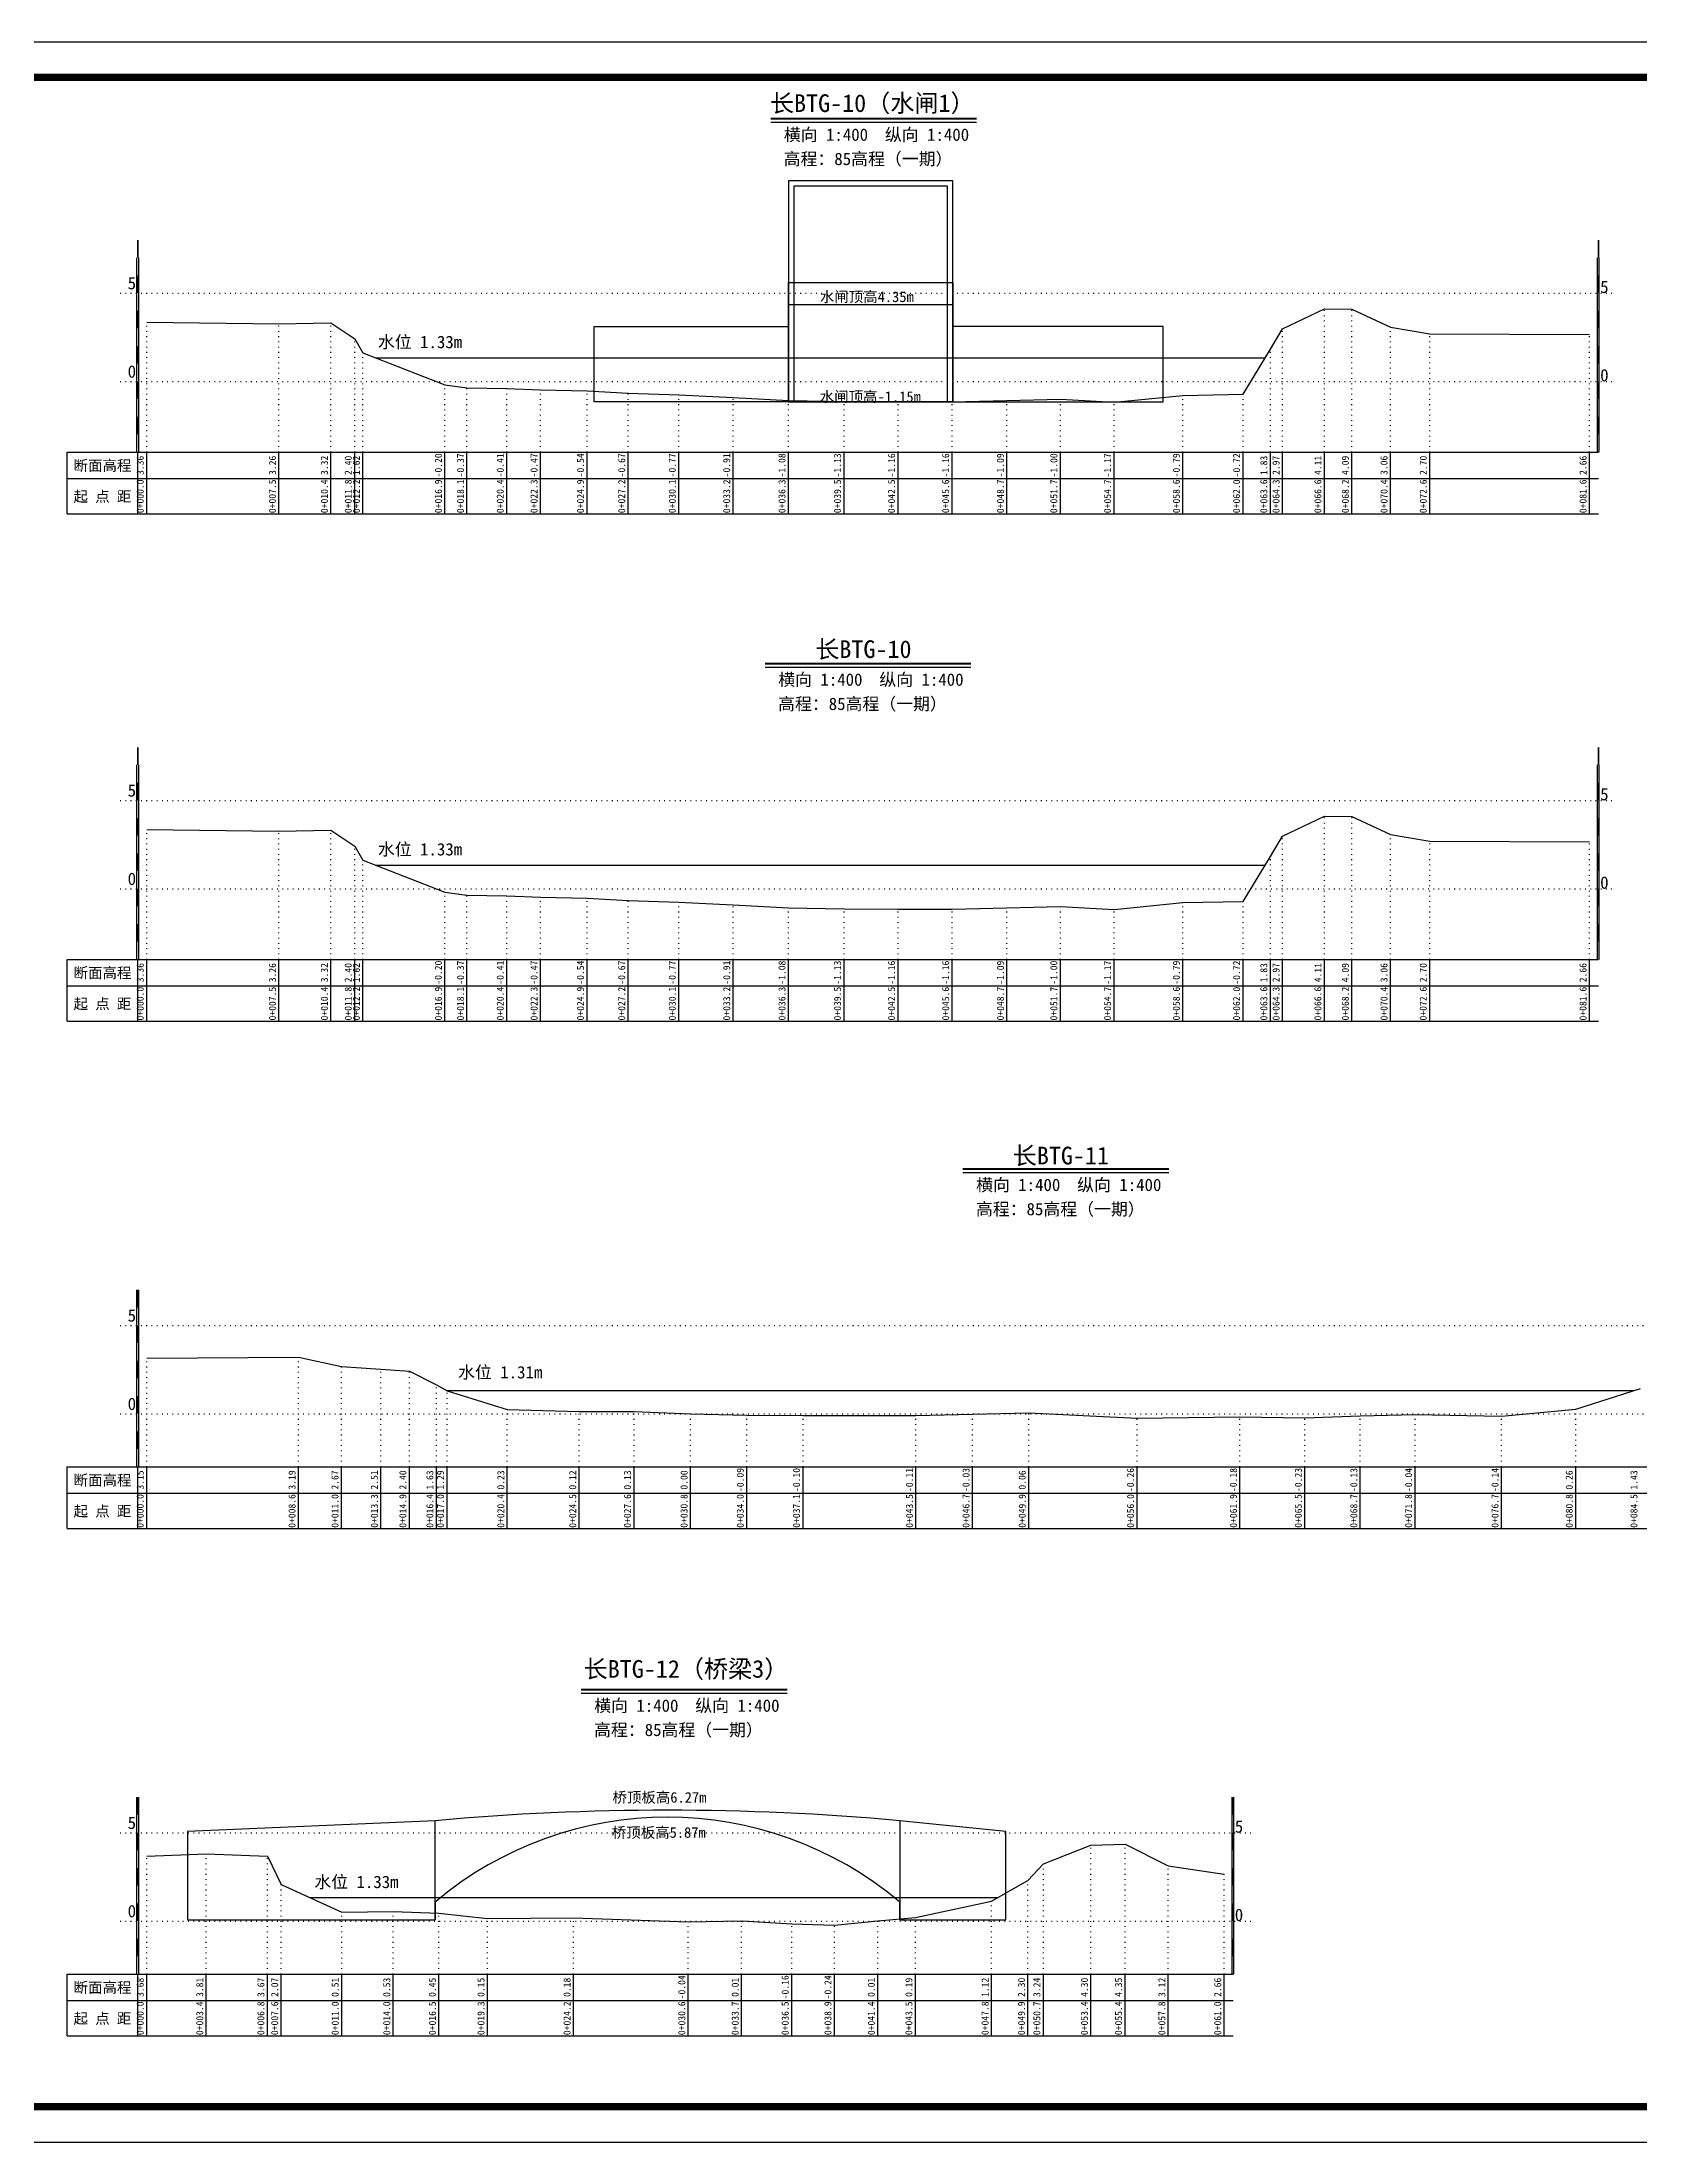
# Model space of a CAD drawing. Header units: millimetres. Extents: x 518104 to 521506, y 3371901 to 3372198.
# Drawn here: x 519148.9 to 519374.8, y 3371900.9 to 3372197.9 of the extents above; entities that cross this region are included whole.
import ezdxf
from ezdxf.enums import TextEntityAlignment as Align

# ---------------------------------------------------------------- set-up
doc = ezdxf.new("R2010")
doc.units = ezdxf.units.MM
doc.header["$LTSCALE"] = 0.4
doc.header["$MEASUREMENT"] = 0
doc.linetypes.add('X4', pattern=[1.6, 0, -1.6])
for name, color, linetype in [('DMX', 1, 'Continuous'), ('zdm1', 5, 'Continuous'), ('ZDMT5', 3, 'Continuous'), ('图框', 7, 'Continuous'), ('断面名称', 5, 'Continuous'), ('桥梁', 7, 'Continuous'), ('比例尺', 3, 'Continuous'), ('水位', 4, 'Continuous'), ('水闸', 7, 'Continuous')]:
    doc.layers.add(name, color=color, linetype=linetype)
doc.styles.add('HDM', font='仿宋_GB2312.ttf')

msp = doc.modelspace()

# ---------------------------------------------------------------- linework, layer by layer
at = {"layer": 'DMX', "linetype": 'Continuous', "flags": 128}
for points in [[(519163.74, 3372158.27), (519182.44, 3372158.02), (519189.79, 3372158.17), (519193.17, 3372155.87), (519194.32, 3372153.92), (519205.92, 3372149.37), (519209.04, 3372148.95), (519214.67, 3372148.85), (519219.44, 3372148.7), (519226.02, 3372148.52), (519231.84, 3372148.2), (519238.99, 3372147.95), (519246.69, 3372147.6), (519254.52, 3372147.17), (519262.37, 3372147.05), (519270.02, 3372146.97), (519277.67, 3372146.97), (519285.42, 3372147.15), (519292.97, 3372147.37), (519300.57, 3372146.95), (519310.29, 3372147.9), (519318.82, 3372148.07), (519322.67, 3372154.45), (519324.39, 3372157.3), (519330.32, 3372160.15), (519334.19, 3372160.1), (519339.67, 3372157.52), (519345.22, 3372156.62), (519367.82, 3372156.52)], [(519163.74, 3372086.52), (519182.44, 3372086.27), (519189.79, 3372086.42), (519193.17, 3372084.12), (519194.32, 3372082.17), (519205.92, 3372077.62), (519209.04, 3372077.2), (519214.67, 3372077.1), (519219.44, 3372076.95), (519226.02, 3372076.77), (519231.84, 3372076.45), (519238.99, 3372076.2), (519246.69, 3372075.85), (519254.52, 3372075.42), (519262.37, 3372075.3), (519270.02, 3372075.22), (519277.67, 3372075.22), (519285.42, 3372075.4), (519292.97, 3372075.62), (519300.57, 3372075.2), (519310.29, 3372076.15), (519318.82, 3372076.32), (519322.67, 3372082.7), (519324.39, 3372085.55), (519330.32, 3372088.4), (519334.19, 3372088.35), (519339.67, 3372085.77), (519345.22, 3372084.87), (519367.82, 3372084.77)], [(519163.74, 3372011.75), (519185.22, 3372011.85), (519191.29, 3372010.55), (519196.87, 3372010.15), (519200.89, 3372009.87), (519204.72, 3372007.95), (519206.22, 3372007.1), (519214.74, 3372004.45), (519224.92, 3372004.17), (519232.67, 3372004.2), (519240.67, 3372003.87), (519248.62, 3372003.65), (519256.57, 3372003.62), (519272.54, 3372003.6), (519280.54, 3372003.8), (519288.49, 3372004.02), (519303.82, 3372003.22), (519318.37, 3372003.42), (519327.54, 3372003.3), (519335.39, 3372003.55), (519343.14, 3372003.77), (519355.37, 3372003.52), (519365.87, 3372004.52), (519375.02, 3372007.45)], [(519163.74, 3371941.32), (519172.17, 3371941.65), (519180.82, 3371941.3), (519182.77, 3371937.3), (519191.32, 3371933.4), (519198.62, 3371933.45), (519205.07, 3371933.25), (519211.94, 3371932.5), (519224.12, 3371932.57), (519240.34, 3371932.02), (519247.89, 3371932.15), (519254.97, 3371931.72), (519261.02, 3371931.52), (519267.14, 3371932.15), (519272.47, 3371932.6), (519283.24, 3371934.92), (519288.39, 3371937.87), (519290.57, 3371940.22), (519297.29, 3371942.87), (519302.12, 3371943), (519308.24, 3371939.92), (519316.14, 3371938.77)]]:
    msp.add_lwpolyline(points, dxfattribs=at)
at = {"layer": 'zdm1', "linetype": 'Continuous'}
for p, q in [((519162.37, 3372139.87), (519162.37, 3372167.37)), ((519162.62, 3372139.87), (519162.62, 3372167.37)), ((519368.94, 3372139.87), (519368.94, 3372167.37)), ((519369.19, 3372139.87), (519369.19, 3372167.37)), ((519152.49, 3372139.87), (519163.74, 3372139.87)), ((519152.49, 3372131.12), (519152.49, 3372139.87)), ((519162.49, 3372131.12), (519162.49, 3372139.87)), ((519163.74, 3372139.87), (519369.07, 3372139.87)), ((519152.49, 3372136.12), (519369.07, 3372136.12)), ((519152.49, 3372131.12), (519369.07, 3372131.12)), ((519162.37, 3372068.12), (519162.37, 3372095.62)), ((519162.62, 3372068.12), (519162.62, 3372095.62)), ((519368.94, 3372068.12), (519368.94, 3372095.62)), ((519369.19, 3372068.12), (519369.19, 3372095.62)), ((519152.49, 3372068.12), (519163.74, 3372068.12)), ((519152.49, 3372059.37), (519152.49, 3372068.12)), ((519162.49, 3372059.37), (519162.49, 3372068.12)), ((519163.74, 3372068.12), (519369.07, 3372068.12)), ((519152.49, 3372064.37), (519369.07, 3372064.37)), ((519152.49, 3372059.37), (519369.07, 3372059.37)), ((519162.37, 3371996.37), (519162.37, 3372021.37)), ((519162.62, 3371996.37), (519162.62, 3372021.37)), ((519152.49, 3371996.37), (519163.74, 3371996.37)), ((519152.49, 3371987.62), (519152.49, 3371996.37)), ((519162.49, 3371987.62), (519162.49, 3371996.37)), ((519163.74, 3371996.37), (519424.97, 3371996.37)), ((519152.49, 3371992.62), (519424.97, 3371992.62)), ((519152.49, 3371987.62), (519424.97, 3371987.62)), ((519162.37, 3371924.62), (519162.37, 3371949.62)), ((519162.62, 3371924.62), (519162.62, 3371949.62)), ((519317.27, 3371924.62), (519317.27, 3371949.62)), ((519317.52, 3371924.62), (519317.52, 3371949.62)), ((519152.49, 3371924.62), (519163.74, 3371924.62)), ((519152.49, 3371915.87), (519152.49, 3371924.62)), ((519162.49, 3371915.87), (519162.49, 3371924.62)), ((519163.74, 3371924.62), (519317.39, 3371924.62)), ((519152.49, 3371920.87), (519317.39, 3371920.87)), ((519152.49, 3371915.87), (519317.39, 3371915.87))]:
    msp.add_line(p, q, dxfattribs=at)
at = {"layer": 'zdm1', "linetype": 'X4'}
for p, q in [((519159.99, 3372162.37), (519371.57, 3372162.37)), ((519159.99, 3372149.87), (519371.57, 3372149.87)), ((519159.99, 3372090.62), (519371.57, 3372090.62)), ((519159.99, 3372078.12), (519371.57, 3372078.12)), ((519159.99, 3372016.37), (519427.47, 3372016.37)), ((519159.99, 3372003.87), (519427.47, 3372003.87)), ((519159.99, 3371944.62), (519319.89, 3371944.62)), ((519159.99, 3371932.12), (519319.89, 3371932.12))]:
    msp.add_line(p, q, dxfattribs=at)
at = {"layer": 'zdm1', "linetype": 'Continuous', "flags": 128}
for points in [[(519162.49, 3372167.37, 0.25, 0.25, 0), (519162.49, 3372169.87, 0.25, 0.25, 0)], [(519369.07, 3372167.37, 0.25, 0.25, 0), (519369.07, 3372169.87, 0.25, 0.25, 0)], [(519162.49, 3372162.37, 0.25, 0.25, 0), (519162.49, 3372164.87, 0.25, 0.25, 0)], [(519369.07, 3372162.37, 0.25, 0.25, 0), (519369.07, 3372164.87, 0.25, 0.25, 0)], [(519162.49, 3372157.37, 0.25, 0.25, 0), (519162.49, 3372159.87, 0.25, 0.25, 0)], [(519369.07, 3372157.37, 0.25, 0.25, 0), (519369.07, 3372159.87, 0.25, 0.25, 0)], [(519162.49, 3372152.37, 0.25, 0.25, 0), (519162.49, 3372154.87, 0.25, 0.25, 0)], [(519369.07, 3372152.37, 0.25, 0.25, 0), (519369.07, 3372154.87, 0.25, 0.25, 0)], [(519162.49, 3372147.37, 0.25, 0.25, 0), (519162.49, 3372149.87, 0.25, 0.25, 0)], [(519369.07, 3372147.37, 0.25, 0.25, 0), (519369.07, 3372149.87, 0.25, 0.25, 0)], [(519162.49, 3372142.37, 0.25, 0.25, 0), (519162.49, 3372144.87, 0.25, 0.25, 0)], [(519369.07, 3372142.37, 0.25, 0.25, 0), (519369.07, 3372144.87, 0.25, 0.25, 0)], [(519162.49, 3372095.62, 0.25, 0.25, 0), (519162.49, 3372098.12, 0.25, 0.25, 0)], [(519369.07, 3372095.62, 0.25, 0.25, 0), (519369.07, 3372098.12, 0.25, 0.25, 0)], [(519162.49, 3372090.62, 0.25, 0.25, 0), (519162.49, 3372093.12, 0.25, 0.25, 0)], [(519369.07, 3372090.62, 0.25, 0.25, 0), (519369.07, 3372093.12, 0.25, 0.25, 0)], [(519162.49, 3372085.62, 0.25, 0.25, 0), (519162.49, 3372088.12, 0.25, 0.25, 0)], [(519369.07, 3372085.62, 0.25, 0.25, 0), (519369.07, 3372088.12, 0.25, 0.25, 0)], [(519162.49, 3372080.62, 0.25, 0.25, 0), (519162.49, 3372083.12, 0.25, 0.25, 0)], [(519369.07, 3372080.62, 0.25, 0.25, 0), (519369.07, 3372083.12, 0.25, 0.25, 0)], [(519162.49, 3372075.62, 0.25, 0.25, 0), (519162.49, 3372078.12, 0.25, 0.25, 0)], [(519369.07, 3372075.62, 0.25, 0.25, 0), (519369.07, 3372078.12, 0.25, 0.25, 0)], [(519162.49, 3372070.62, 0.25, 0.25, 0), (519162.49, 3372073.12, 0.25, 0.25, 0)], [(519369.07, 3372070.62, 0.25, 0.25, 0), (519369.07, 3372073.12, 0.25, 0.25, 0)], [(519162.49, 3372018.87, 0.25, 0.25, 0), (519162.49, 3372021.37, 0.25, 0.25, 0)], [(519162.49, 3372013.87, 0.25, 0.25, 0), (519162.49, 3372016.37, 0.25, 0.25, 0)], [(519162.49, 3372008.87, 0.25, 0.25, 0), (519162.49, 3372011.37, 0.25, 0.25, 0)], [(519162.49, 3372003.87, 0.25, 0.25, 0), (519162.49, 3372006.37, 0.25, 0.25, 0)], [(519162.49, 3371998.87, 0.25, 0.25, 0), (519162.49, 3372001.37, 0.25, 0.25, 0)], [(519162.49, 3371947.12, 0.25, 0.25, 0), (519162.49, 3371949.62, 0.25, 0.25, 0)], [(519317.39, 3371947.12, 0.25, 0.25, 0), (519317.39, 3371949.62, 0.25, 0.25, 0)], [(519162.49, 3371942.12, 0.25, 0.25, 0), (519162.49, 3371944.62, 0.25, 0.25, 0)], [(519317.39, 3371942.12, 0.25, 0.25, 0), (519317.39, 3371944.62, 0.25, 0.25, 0)], [(519162.49, 3371937.12, 0.25, 0.25, 0), (519162.49, 3371939.62, 0.25, 0.25, 0)], [(519317.39, 3371937.12, 0.25, 0.25, 0), (519317.39, 3371939.62, 0.25, 0.25, 0)], [(519162.49, 3371932.12, 0.25, 0.25, 0), (519162.49, 3371934.62, 0.25, 0.25, 0)], [(519317.39, 3371932.12, 0.25, 0.25, 0), (519317.39, 3371934.62, 0.25, 0.25, 0)], [(519162.49, 3371927.12, 0.25, 0.25, 0), (519162.49, 3371929.62, 0.25, 0.25, 0)], [(519317.39, 3371927.12, 0.25, 0.25, 0), (519317.39, 3371929.62, 0.25, 0.25, 0)]]:
    msp.add_lwpolyline(points, format="xyseb", dxfattribs=at)
at = {"layer": 'ZDMT5', "linetype": 'X4'}
for p, q in [((519330.32, 3372139.87), (519330.32, 3372160.15)), ((519334.19, 3372139.87), (519334.19, 3372160.1)), ((519163.74, 3372139.87), (519163.74, 3372158.27)), ((519182.44, 3372139.87), (519182.44, 3372158.02)), ((519189.79, 3372139.87), (519189.79, 3372158.17)), ((519193.17, 3372139.87), (519193.17, 3372155.87)), ((519324.39, 3372139.87), (519324.39, 3372157.3)), ((519339.67, 3372139.87), (519339.67, 3372157.52)), ((519345.22, 3372139.87), (519345.22, 3372156.62)), ((519367.82, 3372139.87), (519367.82, 3372156.52)), ((519194.32, 3372139.87), (519194.32, 3372153.92)), ((519322.67, 3372139.87), (519322.67, 3372154.45)), ((519205.92, 3372139.87), (519205.92, 3372149.37)), ((519209.04, 3372139.87), (519209.04, 3372148.95)), ((519214.67, 3372139.87), (519214.67, 3372148.85)), ((519219.44, 3372139.87), (519219.44, 3372148.7)), ((519226.02, 3372139.87), (519226.02, 3372148.52)), ((519231.84, 3372139.87), (519231.84, 3372148.2)), ((519238.99, 3372139.87), (519238.99, 3372147.95)), ((519246.69, 3372139.87), (519246.69, 3372147.6)), ((519254.52, 3372139.87), (519254.52, 3372147.17)), ((519262.37, 3372139.87), (519262.37, 3372147.05)), ((519270.02, 3372139.87), (519270.02, 3372146.97)), ((519277.67, 3372139.87), (519277.67, 3372146.97)), ((519285.42, 3372139.87), (519285.42, 3372147.15)), ((519292.97, 3372139.87), (519292.97, 3372147.37)), ((519300.57, 3372139.87), (519300.57, 3372146.95)), ((519310.29, 3372139.87), (519310.29, 3372147.9)), ((519318.82, 3372139.87), (519318.82, 3372148.07)), ((519330.32, 3372068.12), (519330.32, 3372088.4)), ((519334.19, 3372068.12), (519334.19, 3372088.35)), ((519163.74, 3372068.12), (519163.74, 3372086.52)), ((519182.44, 3372068.12), (519182.44, 3372086.27)), ((519189.79, 3372068.12), (519189.79, 3372086.42)), ((519324.39, 3372068.12), (519324.39, 3372085.55)), ((519339.67, 3372068.12), (519339.67, 3372085.77)), ((519345.22, 3372068.12), (519345.22, 3372084.87)), ((519367.82, 3372068.12), (519367.82, 3372084.77)), ((519193.17, 3372068.12), (519193.17, 3372084.12)), ((519194.32, 3372068.12), (519194.32, 3372082.17)), ((519322.67, 3372068.12), (519322.67, 3372082.7)), ((519205.92, 3372068.12), (519205.92, 3372077.62)), ((519209.04, 3372068.12), (519209.04, 3372077.2)), ((519214.67, 3372068.12), (519214.67, 3372077.1)), ((519219.44, 3372068.12), (519219.44, 3372076.95)), ((519226.02, 3372068.12), (519226.02, 3372076.77)), ((519231.84, 3372068.12), (519231.84, 3372076.45)), ((519238.99, 3372068.12), (519238.99, 3372076.2)), ((519246.69, 3372068.12), (519246.69, 3372075.85)), ((519310.29, 3372068.12), (519310.29, 3372076.15)), ((519318.82, 3372068.12), (519318.82, 3372076.32)), ((519254.52, 3372068.12), (519254.52, 3372075.42)), ((519262.37, 3372068.12), (519262.37, 3372075.3)), ((519270.02, 3372068.12), (519270.02, 3372075.22)), ((519277.67, 3372068.12), (519277.67, 3372075.22)), ((519285.42, 3372068.12), (519285.42, 3372075.4)), ((519292.97, 3372068.12), (519292.97, 3372075.62)), ((519300.57, 3372068.12), (519300.57, 3372075.2)), ((519163.74, 3371996.37), (519163.74, 3372011.75)), ((519185.22, 3371996.37), (519185.22, 3372011.85)), ((519191.29, 3371996.37), (519191.29, 3372010.55)), ((519196.87, 3371996.37), (519196.87, 3372010.15)), ((519200.89, 3371996.37), (519200.89, 3372009.87)), ((519204.72, 3371996.37), (519204.72, 3372007.95)), ((519206.22, 3371996.37), (519206.22, 3372007.1)), ((519214.74, 3371996.37), (519214.74, 3372004.45)), ((519365.87, 3371996.37), (519365.87, 3372004.52)), ((519224.92, 3371996.37), (519224.92, 3372004.17)), ((519232.67, 3371996.37), (519232.67, 3372004.2)), ((519240.67, 3371996.37), (519240.67, 3372003.87)), ((519248.62, 3371996.37), (519248.62, 3372003.65)), ((519256.57, 3371996.37), (519256.57, 3372003.62)), ((519272.54, 3371996.37), (519272.54, 3372003.6)), ((519280.54, 3371996.37), (519280.54, 3372003.8)), ((519288.49, 3371996.37), (519288.49, 3372004.02)), ((519303.82, 3371996.37), (519303.82, 3372003.22)), ((519318.37, 3371996.37), (519318.37, 3372003.42)), ((519327.54, 3371996.37), (519327.54, 3372003.3)), ((519335.39, 3371996.37), (519335.39, 3372003.55)), ((519343.14, 3371996.37), (519343.14, 3372003.77)), ((519355.37, 3371996.37), (519355.37, 3372003.52)), ((519297.29, 3371924.62), (519297.29, 3371942.87)), ((519302.12, 3371924.62), (519302.12, 3371943)), ((519163.74, 3371924.62), (519163.74, 3371941.32)), ((519172.17, 3371924.62), (519172.17, 3371941.65)), ((519180.82, 3371924.62), (519180.82, 3371941.3)), ((519290.57, 3371924.62), (519290.57, 3371940.22)), ((519308.24, 3371924.62), (519308.24, 3371939.92)), ((519182.77, 3371924.62), (519182.77, 3371937.3)), ((519288.39, 3371924.62), (519288.39, 3371937.87)), ((519316.14, 3371924.62), (519316.14, 3371938.77)), ((519191.32, 3371924.62), (519191.32, 3371933.4)), ((519198.62, 3371924.62), (519198.62, 3371933.45)), ((519205.07, 3371924.62), (519205.07, 3371933.25)), ((519283.24, 3371924.62), (519283.24, 3371934.92)), ((519211.94, 3371924.62), (519211.94, 3371932.5)), ((519224.12, 3371924.62), (519224.12, 3371932.57)), ((519240.34, 3371924.62), (519240.34, 3371932.02)), ((519247.89, 3371924.62), (519247.89, 3371932.15)), ((519254.97, 3371924.62), (519254.97, 3371931.72)), ((519261.02, 3371924.62), (519261.02, 3371931.52)), ((519267.14, 3371924.62), (519267.14, 3371932.15)), ((519272.47, 3371924.62), (519272.47, 3371932.6))]:
    msp.add_line(p, q, dxfattribs=at)
at = {"layer": 'ZDMT5', "linetype": 'Continuous'}
for p, q in [((519163.74, 3372131.12), (519163.74, 3372139.87)), ((519182.44, 3372131.12), (519182.44, 3372139.87)), ((519189.79, 3372131.12), (519189.79, 3372139.87)), ((519193.17, 3372131.12), (519193.17, 3372139.87)), ((519194.32, 3372131.12), (519194.32, 3372139.87)), ((519205.92, 3372131.12), (519205.92, 3372139.87)), ((519209.04, 3372131.12), (519209.04, 3372139.87)), ((519214.67, 3372131.12), (519214.67, 3372139.87)), ((519219.44, 3372131.12), (519219.44, 3372139.87)), ((519226.02, 3372131.12), (519226.02, 3372139.87)), ((519231.84, 3372131.12), (519231.84, 3372139.87)), ((519238.99, 3372131.12), (519238.99, 3372139.87)), ((519246.69, 3372131.12), (519246.69, 3372139.87)), ((519254.52, 3372131.12), (519254.52, 3372139.87)), ((519262.37, 3372131.12), (519262.37, 3372139.87)), ((519270.02, 3372131.12), (519270.02, 3372139.87)), ((519277.67, 3372131.12), (519277.67, 3372139.87)), ((519285.42, 3372131.12), (519285.42, 3372139.87)), ((519292.97, 3372131.12), (519292.97, 3372139.87)), ((519300.57, 3372131.12), (519300.57, 3372139.87)), ((519310.29, 3372131.12), (519310.29, 3372139.87)), ((519318.82, 3372131.12), (519318.82, 3372139.87)), ((519322.67, 3372131.12), (519322.67, 3372139.87)), ((519324.39, 3372131.12), (519324.39, 3372139.87)), ((519330.32, 3372131.12), (519330.32, 3372139.87)), ((519334.19, 3372131.12), (519334.19, 3372139.87)), ((519339.67, 3372131.12), (519339.67, 3372139.87)), ((519345.22, 3372131.12), (519345.22, 3372139.87)), ((519367.82, 3372131.12), (519367.82, 3372139.87)), ((519163.74, 3372059.37), (519163.74, 3372068.12)), ((519182.44, 3372059.37), (519182.44, 3372068.12)), ((519189.79, 3372059.37), (519189.79, 3372068.12)), ((519193.17, 3372059.37), (519193.17, 3372068.12)), ((519194.32, 3372059.37), (519194.32, 3372068.12)), ((519205.92, 3372059.37), (519205.92, 3372068.12)), ((519209.04, 3372059.37), (519209.04, 3372068.12)), ((519214.67, 3372059.37), (519214.67, 3372068.12)), ((519219.44, 3372059.37), (519219.44, 3372068.12)), ((519226.02, 3372059.37), (519226.02, 3372068.12)), ((519231.84, 3372059.37), (519231.84, 3372068.12)), ((519238.99, 3372059.37), (519238.99, 3372068.12)), ((519246.69, 3372059.37), (519246.69, 3372068.12)), ((519254.52, 3372059.37), (519254.52, 3372068.12)), ((519262.37, 3372059.37), (519262.37, 3372068.12)), ((519270.02, 3372059.37), (519270.02, 3372068.12)), ((519277.67, 3372059.37), (519277.67, 3372068.12)), ((519285.42, 3372059.37), (519285.42, 3372068.12)), ((519292.97, 3372059.37), (519292.97, 3372068.12)), ((519300.57, 3372059.37), (519300.57, 3372068.12)), ((519310.29, 3372059.37), (519310.29, 3372068.12)), ((519318.82, 3372059.37), (519318.82, 3372068.12)), ((519322.67, 3372059.37), (519322.67, 3372068.12)), ((519324.39, 3372059.37), (519324.39, 3372068.12)), ((519330.32, 3372059.37), (519330.32, 3372068.12)), ((519334.19, 3372059.37), (519334.19, 3372068.12)), ((519339.67, 3372059.37), (519339.67, 3372068.12)), ((519345.22, 3372059.37), (519345.22, 3372068.12)), ((519367.82, 3372059.37), (519367.82, 3372068.12)), ((519163.74, 3371987.62), (519163.74, 3371996.37)), ((519185.22, 3371987.62), (519185.22, 3371996.37)), ((519191.29, 3371987.62), (519191.29, 3371996.37)), ((519196.87, 3371987.62), (519196.87, 3371996.37)), ((519200.89, 3371987.62), (519200.89, 3371996.37)), ((519204.72, 3371987.62), (519204.72, 3371996.37)), ((519206.22, 3371987.62), (519206.22, 3371996.37)), ((519214.74, 3371987.62), (519214.74, 3371996.37)), ((519224.92, 3371987.62), (519224.92, 3371996.37)), ((519232.67, 3371987.62), (519232.67, 3371996.37)), ((519240.67, 3371987.62), (519240.67, 3371996.37)), ((519248.62, 3371987.62), (519248.62, 3371996.37)), ((519256.57, 3371987.62), (519256.57, 3371996.37)), ((519272.54, 3371987.62), (519272.54, 3371996.37)), ((519280.54, 3371987.62), (519280.54, 3371996.37)), ((519288.49, 3371987.62), (519288.49, 3371996.37)), ((519303.82, 3371987.62), (519303.82, 3371996.37)), ((519318.37, 3371987.62), (519318.37, 3371996.37)), ((519327.54, 3371987.62), (519327.54, 3371996.37)), ((519335.39, 3371987.62), (519335.39, 3371996.37)), ((519343.14, 3371987.62), (519343.14, 3371996.37)), ((519355.37, 3371987.62), (519355.37, 3371996.37)), ((519365.87, 3371987.62), (519365.87, 3371996.37)), ((519163.74, 3371915.87), (519163.74, 3371924.62)), ((519172.17, 3371915.87), (519172.17, 3371924.62)), ((519180.82, 3371915.87), (519180.82, 3371924.62)), ((519182.77, 3371915.87), (519182.77, 3371924.62)), ((519191.32, 3371915.87), (519191.32, 3371924.62)), ((519198.62, 3371915.87), (519198.62, 3371924.62)), ((519205.07, 3371915.87), (519205.07, 3371924.62)), ((519211.94, 3371915.87), (519211.94, 3371924.62)), ((519224.12, 3371915.87), (519224.12, 3371924.62)), ((519240.34, 3371915.87), (519240.34, 3371924.62)), ((519247.89, 3371915.87), (519247.89, 3371924.62)), ((519254.97, 3371915.87), (519254.97, 3371924.62)), ((519261.02, 3371915.87), (519261.02, 3371924.62)), ((519267.14, 3371915.87), (519267.14, 3371924.62)), ((519272.47, 3371915.87), (519272.47, 3371924.62)), ((519283.24, 3371915.87), (519283.24, 3371924.62)), ((519288.39, 3371915.87), (519288.39, 3371924.62)), ((519290.57, 3371915.87), (519290.57, 3371924.62)), ((519297.29, 3371915.87), (519297.29, 3371924.62)), ((519302.12, 3371915.87), (519302.12, 3371924.62)), ((519308.24, 3371915.87), (519308.24, 3371924.62)), ((519316.14, 3371915.87), (519316.14, 3371924.62))]:
    msp.add_line(p, q, dxfattribs=at)
at = {"layer": '图框', "flags": 128}
msp.add_lwpolyline([(519098.17, 3371900.87), (519518.17, 3371900.87), (519518.17, 3372197.87), (519098.17, 3372197.87)], close=True, dxfattribs=at)
at = {"layer": '图框', "const_width": 1, "flags": 128}
msp.add_lwpolyline([(519123.17, 3371905.87), (519513.17, 3371905.87), (519513.17, 3372192.87), (519123.17, 3372192.87)], close=True, dxfattribs=at)
at = {"layer": '桥梁', "linetype": 'Continuous', "flags": 128}
for points in [[(519169.52, 3371944.8), (519169.52, 3371932.3), (519204.52, 3371932.3), (519204.52, 3371946.3)], [(519270.27, 3371946.3), (519270.27, 3371932.3), (519285.27, 3371932.3), (519285.27, 3371944.8)]]:
    msp.add_lwpolyline(points, close=True, dxfattribs=at)
for points in [[(519270.27, 3371946.3, 0.045627), (519204.52, 3371946.3)], [(519270.27, 3371932.3), (519270.27, 3371934.8, 0.365019), (519204.52, 3371934.8), (519204.52, 3371932.3)]]:
    msp.add_lwpolyline(points, format="xyb", dxfattribs=at)
at = {"layer": '比例尺', "color": 3, "linetype": 'Continuous', "lineweight": 40}
for p, q in [((519252, 3372187.04), (519281.12, 3372187.04)), ((519251.21, 3372109.97), (519280.33, 3372109.97)), ((519279.19, 3372038.51), (519308.32, 3372038.51)), ((519225.18, 3371964.86), (519254.31, 3371964.86))]:
    msp.add_line(p, q, dxfattribs=at)
at = {"layer": '比例尺', "color": 3, "linetype": 'Continuous'}
for p, q in [((519252, 3372186.54), (519281.12, 3372186.54)), ((519251.21, 3372109.47), (519280.33, 3372109.47)), ((519279.19, 3372038.01), (519308.32, 3372038.01)), ((519225.18, 3371964.36), (519254.31, 3371964.36))]:
    msp.add_line(p, q, dxfattribs=at)
at = {"layer": '水位', "color": 6, "linetype": 'Continuous'}
for p, q in [((519196.16, 3372153.2), (519321.91, 3372153.2)), ((519196.16, 3372081.45), (519321.91, 3372081.45)), ((519206.13, 3372007.15), (519374.08, 3372007.15)), ((519186.82, 3371935.45), (519284.16, 3371935.45))]:
    msp.add_line(p, q, dxfattribs=at)
at = {"layer": '水闸', "linetype": 'Continuous', "flags": 128}
for points in [[(519277.78, 3372147), (519277.78, 3372160.75), (519277.78, 3372178.25), (519254.53, 3372178.25), (519254.53, 3372147)], [(519254.53, 3372157.62), (519254.53, 3372163.87), (519277.78, 3372163.87), (519277.78, 3372157.62), (519277.78, 3372150.12), (519277.78, 3372147), (519254.53, 3372147)], [(519254.53, 3372160.75), (519277.78, 3372160.75), (519277.78, 3372147), (519254.53, 3372147)]]:
    msp.add_lwpolyline(points, close=True, dxfattribs=at)
for points in [[(519277.03, 3372147), (519277.03, 3372160.75), (519277.03, 3372177.5), (519255.28, 3372177.5), (519255.28, 3372147)], [(519227.03, 3372150.12), (519227.03, 3372157.62), (519254.53, 3372157.62), (519254.53, 3372150.12)], [(519307.53, 3372150.12), (519307.53, 3372157.62), (519277.78, 3372157.62)], [(519254.53, 3372147), (519227.03, 3372147), (519227.03, 3372150.12)], [(519277.78, 3372147), (519307.53, 3372147), (519307.53, 3372150.12)]]:
    msp.add_lwpolyline(points, dxfattribs=at)

# ---------------------------------------------------------------- texts
at = {"layer": 'zdm1', "linetype": 'Continuous', "style": 'HDM'}
for s, p in [('5', (519162.24, 3372162.37)), ('0', (519162.24, 3372149.87)), ('5', (519162.24, 3372090.62)), ('0', (519162.24, 3372078.12)), ('5', (519162.24, 3372016.37)), ('0', (519162.24, 3372003.87)), ('5', (519162.24, 3371944.62)), ('0', (519162.24, 3371932.12))]:
    msp.add_text(s, height=1.75, dxfattribs=at).set_placement(p, align=Align.BOTTOM_RIGHT)
for s, p in [('5', (519369.32, 3372162.37)), ('0', (519369.32, 3372149.87)), ('5', (519369.32, 3372090.62)), ('0', (519369.32, 3372078.12)), ('5', (519317.64, 3371944.62)), ('0', (519317.64, 3371932.12))]:
    msp.add_text(s, height=1.75, dxfattribs=at).set_placement(p)
for s, p in [('断面高程', (519157.49, 3372138)), ('起 点 距', (519157.49, 3372133.62)), ('断面高程', (519157.49, 3372066.25)), ('起 点 距', (519157.49, 3372061.87)), ('断面高程', (519157.49, 3371994.5)), ('起 点 距', (519157.49, 3371990.12)), ('断面高程', (519157.49, 3371922.75)), ('起 点 距', (519157.49, 3371918.37))]:
    msp.add_text(s, height=1.5, dxfattribs=at).set_placement(p, align=Align.MIDDLE)
at = {"layer": 'ZDMT5', "linetype": 'Continuous', "style": 'HDM'}
for s, p in [('3.36', (519163.62, 3372138)), ('3.26', (519182.32, 3372138)), ('3.32', (519189.67, 3372138)), ('2.40', (519193.04, 3372138)), ('1.62', (519194.19, 3372138)), ('-0.20', (519205.79, 3372138)), ('-0.37', (519208.92, 3372138)), ('-0.41', (519214.54, 3372138)), ('-0.47', (519219.32, 3372138)), ('-0.54', (519225.89, 3372138)), ('-0.67', (519231.72, 3372138)), ('-0.77', (519238.87, 3372138)), ('-0.91', (519246.57, 3372138)), ('-1.08', (519254.39, 3372138)), ('-1.13', (519262.24, 3372138)), ('-1.16', (519269.89, 3372138)), ('-1.16', (519277.54, 3372138)), ('-1.09', (519285.29, 3372138)), ('-1.00', (519292.84, 3372138)), ('-1.17', (519300.44, 3372138)), ('-0.79', (519310.17, 3372138)), ('-0.72', (519318.69, 3372138)), ('1.83', (519322.54, 3372138)), ('2.97', (519324.27, 3372138)), ('4.11', (519330.19, 3372138)), ('4.09', (519334.07, 3372138)), ('3.06', (519339.54, 3372138)), ('2.70', (519345.09, 3372138)), ('2.66', (519367.69, 3372138)), ('0+000.0', (519163.62, 3372133.62)), ('0+007.5', (519182.32, 3372133.62)), ('0+010.4', (519189.67, 3372133.62)), ('0+011.8', (519193.04, 3372133.62)), ('0+012.2', (519194.19, 3372133.62)), ('0+016.9', (519205.79, 3372133.62)), ('0+018.1', (519208.92, 3372133.62)), ('0+020.4', (519214.54, 3372133.62)), ('0+022.3', (519219.32, 3372133.62)), ('0+024.9', (519225.89, 3372133.62)), ('0+027.2', (519231.72, 3372133.62)), ('0+030.1', (519238.87, 3372133.62)), ('0+033.2', (519246.57, 3372133.62)), ('0+036.3', (519254.39, 3372133.62)), ('0+039.5', (519262.24, 3372133.62)), ('0+042.5', (519269.89, 3372133.62)), ('0+045.6', (519277.54, 3372133.62)), ('0+048.7', (519285.29, 3372133.62)), ('0+051.7', (519292.84, 3372133.62)), ('0+054.7', (519300.44, 3372133.62)), ('0+058.6', (519310.17, 3372133.62)), ('0+062.0', (519318.69, 3372133.62)), ('0+063.6', (519322.54, 3372133.62)), ('0+064.3', (519324.27, 3372133.62)), ('0+066.6', (519330.19, 3372133.62)), ('0+068.2', (519334.07, 3372133.62)), ('0+070.4', (519339.54, 3372133.62)), ('0+072.6', (519345.09, 3372133.62)), ('0+081.6', (519367.69, 3372133.62)), ('3.36', (519163.62, 3372066.25)), ('3.26', (519182.32, 3372066.25)), ('3.32', (519189.67, 3372066.25)), ('2.40', (519193.04, 3372066.25)), ('1.62', (519194.19, 3372066.25)), ('-0.20', (519205.79, 3372066.25)), ('-0.37', (519208.92, 3372066.25)), ('-0.41', (519214.54, 3372066.25)), ('-0.47', (519219.32, 3372066.25)), ('-0.54', (519225.89, 3372066.25)), ('-0.67', (519231.72, 3372066.25)), ('-0.77', (519238.87, 3372066.25)), ('-0.91', (519246.57, 3372066.25)), ('-1.08', (519254.39, 3372066.25)), ('-1.13', (519262.24, 3372066.25)), ('-1.16', (519269.89, 3372066.25)), ('-1.16', (519277.54, 3372066.25)), ('-1.09', (519285.29, 3372066.25)), ('-1.00', (519292.84, 3372066.25)), ('-1.17', (519300.44, 3372066.25)), ('-0.79', (519310.17, 3372066.25)), ('-0.72', (519318.69, 3372066.25)), ('1.83', (519322.54, 3372066.25)), ('2.97', (519324.27, 3372066.25)), ('4.11', (519330.19, 3372066.25)), ('4.09', (519334.07, 3372066.25)), ('3.06', (519339.54, 3372066.25)), ('2.70', (519345.09, 3372066.25)), ('2.66', (519367.69, 3372066.25)), ('0+000.0', (519163.62, 3372061.87)), ('0+007.5', (519182.32, 3372061.87)), ('0+010.4', (519189.67, 3372061.87)), ('0+011.8', (519193.04, 3372061.87)), ('0+012.2', (519194.19, 3372061.87)), ('0+016.9', (519205.79, 3372061.87)), ('0+018.1', (519208.92, 3372061.87)), ('0+020.4', (519214.54, 3372061.87)), ('0+022.3', (519219.32, 3372061.87)), ('0+024.9', (519225.89, 3372061.87)), ('0+027.2', (519231.72, 3372061.87)), ('0+030.1', (519238.87, 3372061.87)), ('0+033.2', (519246.57, 3372061.87)), ('0+036.3', (519254.39, 3372061.87)), ('0+039.5', (519262.24, 3372061.87)), ('0+042.5', (519269.89, 3372061.87)), ('0+045.6', (519277.54, 3372061.87)), ('0+048.7', (519285.29, 3372061.87)), ('0+051.7', (519292.84, 3372061.87)), ('0+054.7', (519300.44, 3372061.87)), ('0+058.6', (519310.17, 3372061.87)), ('0+062.0', (519318.69, 3372061.87)), ('0+063.6', (519322.54, 3372061.87)), ('0+064.3', (519324.27, 3372061.87)), ('0+066.6', (519330.19, 3372061.87)), ('0+068.2', (519334.07, 3372061.87)), ('0+070.4', (519339.54, 3372061.87)), ('0+072.6', (519345.09, 3372061.87)), ('0+081.6', (519367.69, 3372061.87)), ('3.15', (519163.62, 3371994.5)), ('3.19', (519185.09, 3371994.5)), ('2.67', (519191.17, 3371994.5)), ('2.51', (519196.74, 3371994.5)), ('2.40', (519200.77, 3371994.5)), ('1.63', (519204.59, 3371994.5)), ('1.29', (519206.09, 3371994.5)), ('0.23', (519214.62, 3371994.5)), ('0.12', (519224.79, 3371994.5)), ('0.13', (519232.54, 3371994.5)), ('0.00', (519240.54, 3371994.5)), ('-0.09', (519248.49, 3371994.5)), ('-0.10', (519256.44, 3371994.5)), ('-0.11', (519272.42, 3371994.5)), ('-0.03', (519280.42, 3371994.5)), ('0.06', (519288.37, 3371994.5)), ('-0.26', (519303.69, 3371994.5)), ('-0.18', (519318.24, 3371994.5)), ('-0.23', (519327.42, 3371994.5)), ('-0.13', (519335.27, 3371994.5)), ('-0.04', (519343.02, 3371994.5)), ('-0.14', (519355.24, 3371994.5)), ('0.26', (519365.74, 3371994.5)), ('1.43', (519374.89, 3371994.5)), ('0+000.0', (519163.62, 3371990.12)), ('0+008.6', (519185.09, 3371990.12)), ('0+011.0', (519191.17, 3371990.12)), ('0+013.3', (519196.74, 3371990.12)), ('0+014.9', (519200.77, 3371990.12)), ('0+016.4', (519204.59, 3371990.12)), ('0+017.0', (519206.09, 3371990.12)), ('0+020.4', (519214.62, 3371990.12)), ('0+024.5', (519224.79, 3371990.12)), ('0+027.6', (519232.54, 3371990.12)), ('0+030.8', (519240.54, 3371990.12)), ('0+034.0', (519248.49, 3371990.12)), ('0+037.1', (519256.44, 3371990.12)), ('0+043.5', (519272.42, 3371990.12)), ('0+046.7', (519280.42, 3371990.12)), ('0+049.9', (519288.37, 3371990.12)), ('0+056.0', (519303.69, 3371990.12)), ('0+061.9', (519318.24, 3371990.12)), ('0+065.5', (519327.42, 3371990.12)), ('0+068.7', (519335.27, 3371990.12)), ('0+071.8', (519343.02, 3371990.12)), ('0+076.7', (519355.24, 3371990.12)), ('0+080.8', (519365.74, 3371990.12)), ('0+084.5', (519374.89, 3371990.12)), ('-0.04', (519240.22, 3371922.75)), ('-0.16', (519254.84, 3371922.75)), ('-0.24', (519260.89, 3371922.75)), ('3.68', (519163.62, 3371922.75)), ('3.81', (519172.04, 3371922.75)), ('3.67', (519180.69, 3371922.75)), ('2.07', (519182.64, 3371922.75)), ('0.51', (519191.19, 3371922.75)), ('0.53', (519198.49, 3371922.75)), ('0.45', (519204.94, 3371922.75)), ('0.15', (519211.82, 3371922.75)), ('0.18', (519223.99, 3371922.75)), ('0.01', (519247.77, 3371922.75)), ('0.01', (519267.02, 3371922.75)), ('0.19', (519272.34, 3371922.75)), ('1.12', (519283.12, 3371922.75)), ('2.30', (519288.27, 3371922.75)), ('3.24', (519290.44, 3371922.75)), ('4.30', (519297.17, 3371922.75)), ('4.35', (519301.99, 3371922.75)), ('3.12', (519308.12, 3371922.75)), ('2.66', (519316.02, 3371922.75)), ('0+000.0', (519163.62, 3371918.37)), ('0+003.4', (519172.04, 3371918.37)), ('0+006.8', (519180.69, 3371918.37)), ('0+007.6', (519182.64, 3371918.37)), ('0+011.0', (519191.19, 3371918.37)), ('0+014.0', (519198.49, 3371918.37)), ('0+016.5', (519204.94, 3371918.37)), ('0+019.3', (519211.82, 3371918.37)), ('0+024.2', (519223.99, 3371918.37)), ('0+030.6', (519240.22, 3371918.37)), ('0+033.7', (519247.77, 3371918.37)), ('0+036.5', (519254.84, 3371918.37)), ('0+038.9', (519260.89, 3371918.37)), ('0+041.4', (519267.02, 3371918.37)), ('0+043.5', (519272.34, 3371918.37)), ('0+047.8', (519283.12, 3371918.37)), ('0+049.9', (519288.27, 3371918.37)), ('0+050.7', (519290.44, 3371918.37)), ('0+053.4', (519297.17, 3371918.37)), ('0+055.4', (519301.99, 3371918.37)), ('0+057.8', (519308.12, 3371918.37)), ('0+061.0', (519316.02, 3371918.37))]:
    msp.add_text(s, height=1, rotation=90, dxfattribs=at).set_placement(p, align=Align.BOTTOM_CENTER)
at = {"layer": '断面名称', "color": 5, "linetype": 'Continuous', "style": 'HDM'}
for s, p in [('长BTG-10（水闸1）', (519266.37, 3372189.27)), ('长BTG-10', (519265.11, 3372112.05)), ('长BTG-11', (519293.04, 3372040.43))]:
    msp.add_text(s, height=2.5, dxfattribs=at).set_placement(p, align=Align.MIDDLE)
msp.add_text('长BTG-12（桥梁3）', height=2.5, dxfattribs=at).set_placement((519225.54, 3371966.53))
at = {"layer": '桥梁', "color": 11, "linetype": 'Continuous', "style": 'HDM'}
for s, p in [('桥顶板高6.27m', (519236.26, 3371949.64)), ('桥顶板高5.87m', (519236.16, 3371944.67))]:
    msp.add_text(s, height=1.5, dxfattribs=at).set_placement(p, align=Align.MIDDLE)
at = {"layer": '比例尺', "color": 3, "linetype": 'Continuous', "style": 'HDM'}
for s, p in [('横向 1:400  纵向 1:400', (519280.07, 3372183.37)), ('高程：85高程（一期）', (519277.7, 3372179.94)), ('横向 1:400  纵向 1:400', (519279.28, 3372106.3)), ('高程：85高程（一期）', (519276.91, 3372102.87)), ('横向 1:400  纵向 1:400', (519307.26, 3372034.84)), ('高程：85高程（一期）', (519304.89, 3372031.41)), ('横向 1:400  纵向 1:400', (519253.25, 3371961.19)), ('高程：85高程（一期）', (519250.88, 3371957.76))]:
    msp.add_text(s, height=1.75, dxfattribs=at).set_placement(p, align=Align.BOTTOM_RIGHT)
at = {"layer": '水位', "color": 6, "linetype": 'Continuous', "style": 'HDM'}
for s, p in [('水位 1.33m', (519208.36, 3372154.05)), ('水位 1.33m', (519208.36, 3372082.3)), ('水位 1.31m', (519219.7, 3372008.34)), ('水位 1.33m', (519199.37, 3371936.26))]:
    msp.add_text(s, height=1.75, dxfattribs=at).set_placement(p, align=Align.BOTTOM_RIGHT)
at = {"layer": '水闸', "color": 11, "linetype": 'Continuous', "style": 'HDM'}
for s, p in [('水闸顶高4.35m', (519265.59, 3372161.87)), ('水闸顶高-1.15m', (519266.08, 3372147.74))]:
    msp.add_text(s, height=1.5, dxfattribs=at).set_placement(p, align=Align.MIDDLE)

doc.saveas('drawing.dxf')
